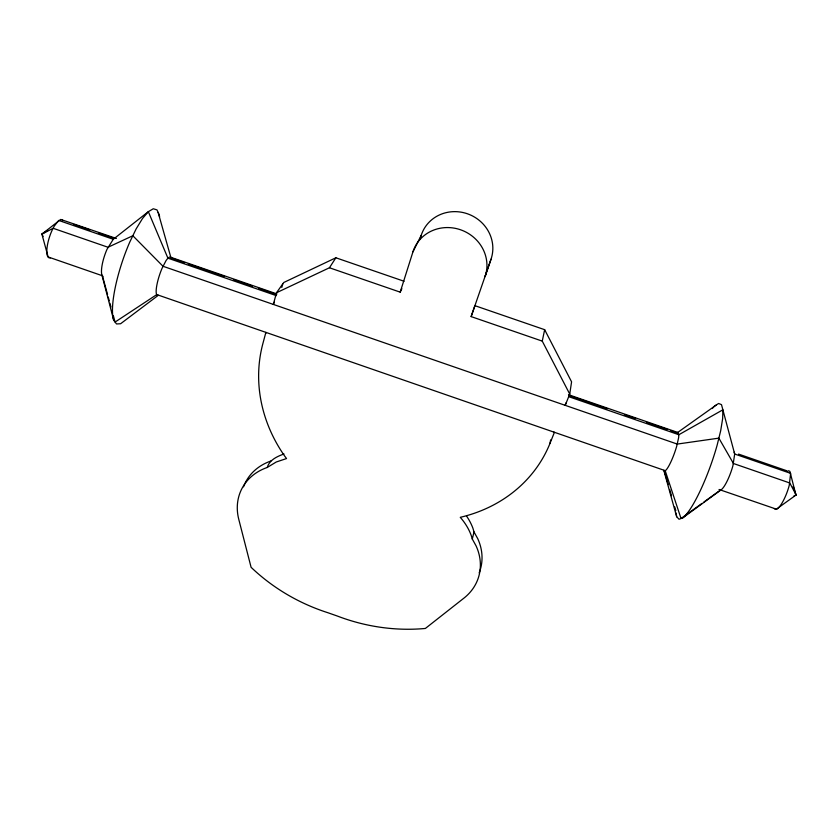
<?xml version="1.0" encoding="UTF-8"?>
<svg xmlns="http://www.w3.org/2000/svg" width="838" height="838" viewBox="0 0 838 838"><rect width="100%" height="100%" fill="white"/><g stroke="black" fill="none" stroke-linecap="round" stroke-linejoin="round"><path stroke-width="1.26" d="M719.025 489.476L776.386 509.169L795.953 495.09L789.909 471.417L788.673 470.767L786.997 471.427M796.027 494.996L793.177 486.449M107.547 294.526L102.404 275.754L48.133 256.952L41.9 234.127L60.682 219.441L116.398 238.474M43.052 236.62L42.036 233.875L47.536 230.387M569.735 394.08L571.579 381.824L544.658 329.69L474.884 305.661L471.134 316.596L542.259 341.118L569.735 394.08L565.221 405.341L565.943 402.963M283.988 453.955C277.085 456.501 269.543 459.821 267.217 467.478A57.927 48.415 25.2 0 0 238.767 519.33L251.086 567.295A173.927 149.667 22.3 0 0 327.826 612.704L337.347 616.045A174 149.782 20.8 0 0 425.379 628.448L463.927 598.133A58.094 48.635 17.5 0 0 476.078 545.873L472.297 539.033L471.145 535.22A61.593 51.799 18.2 0 0 460.261 517.318A144.995 129.45 21.3 0 0 550.063 443.208L550.608 439.95M542.259 341.118L544.658 329.69M796.09 494.849L789.763 482.971L733.449 463.508L718.868 438.138L677.261 444.077L163.012 266.274L132.833 235.74L108.008 247.262L53.119 228.282L42.026 234.148M472.297 539.033L474.015 531.941L472.894 528.17A61.059 51.495 18.1 0 0 466.504 515.999M404.073 281.264L335.87 257.779L283.81 282.469L276.477 292.755L273.356 304.435L274.319 302.151M281.798 287.444L282.72 283.988M276.477 292.755L329.439 267.762L400.187 292.148L412.956 251.819L421.231 235.3A36.903 34.903 23.5 0 1 467.29 213.732A36.903 34.903 23.5 0 1 490.995 259.267L485.066 276.603A38.139 35.825 23.4 0 0 460.471 229.748A38.139 35.825 23.4 0 0 412.956 251.819M420.048 239.04L421.231 235.3M471.134 316.596L490.995 259.267M550.063 443.208L554.431 432.293L553.709 432.219M400.187 292.148L401.884 288.66M793.701 496.222L796.016 494.766M329.439 267.762L335.87 257.779M159.587 216.833A60.765 14.738 -71.6 0 0 159.23 214.8L156.968 209.877L153.27 208.767L148.336 211.679L113.266 239.28L106.992 249.336A20.227 5.332 -71.7 0 0 101.932 275.074L113.738 320.252L116.524 323.96L120.609 323.74L157.9 295.615M568.51 394.688L677.743 432.439L678.853 434.733L678.623 437.708L676.675 446.329A20.437 3.541 -70.3 0 1 665.76 470.328L664.555 470.998L663.811 470.348L676.675 516.753L679.063 519.246L682.876 517.79L721.413 489.602A20.458 4.42 -70.2 0 0 732.904 465.781L734.685 454.018L721.497 404.649L718.595 403.476L714.416 406.221A61.415 11.973 -70.3 0 0 712.321 408.525M267.217 467.478L276.268 461.989L286.544 458.554L284.511 455.841A154.066 137.568 21.8 0 1 262.86 343.674L265.887 332.372L266.065 332.99M701.919 503.439L681.022 518.492L665.183 470.652L156.779 294.588L115.089 322.054L113.371 315.79M704.014 501.931L720.722 489.884M670.976 430.742L677.104 432.858L716.417 404.901M677.104 432.858L677.743 432.439M270.737 461.068L270.758 461.068A57.424 48.143 25.2 0 0 243.544 486.805M158.392 295.311L157.177 295.28L156.413 293.939A20.248 4.483 -71.5 0 1 162.027 268.37L166.06 260.555L167.914 258.167L169.475 257.036L170.648 257.224L277.001 293.97M50.374 257.905L48.74 257.716L47.556 256.239A20.206 6.17 -71.8 0 1 52.061 230.345L54.261 226.082L58.723 220.436L113.266 239.28M73.901 224.427L89.865 229.947M98.455 232.912L114.418 238.432M170.648 257.224L171.015 257.989L184.59 262.671M188.288 263.96L224.081 276.32M233.959 279.735L252.468 286.135M258.638 288.262L274.686 293.803M569.306 395.609L607.278 408.735M624.436 414.653L635.455 418.466M646.475 422.279L667.299 429.465M738.55 454.091L786.568 470.684M276.32 295.636L167.914 258.167L148.336 211.679L142.491 218.529L136.133 228.921L129.743 242.14A60.765 14.738 -71.6 0 0 113.738 320.252M568.782 396.688L678.853 434.733L722.901 409.792L722.639 418.665L720.69 430.711L717.16 445.093A61.415 11.973 -70.3 0 1 682.876 517.79M774.364 508.635L775.548 509.431L777.182 508.917A20.489 5.311 -70 0 0 789.27 485.265L790.632 473.355L734.685 454.018L734.172 452.153M474.015 531.941L477.775 538.75A57.581 48.363 17.4 0 1 479.168 572.867M62.263 219.776L62.85 220.614M101.932 275.074L102.906 276.477M664.283 470.925L668.253 484.574M669.688 489.539L671.489 495.74M674.726 506.896L675.816 510.625M158.141 212.433L171.015 257.989M108.228 297.029L109.254 300.779M109.946 303.283L110.972 307.033M676.151 513.076L676.675 516.753"/></g></svg>
